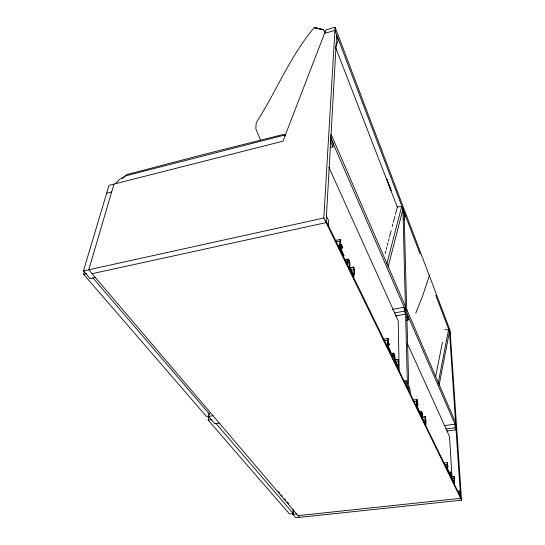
<?xml version="1.0" encoding="UTF-8"?>
<svg xmlns="http://www.w3.org/2000/svg" width="545" height="545" viewBox="0 0 545 545"><rect width="100%" height="100%" fill="white"/><g stroke="black" fill="none" stroke-linecap="round" stroke-linejoin="round"><path stroke-width="0.82" d="M348.718 267.997L353.712 267.002L354.27 270.306A8.345 2.023 78.9 0 1 354.168 274.264L353.998 276.472L350.265 267.99L348.711 268.303M345.612 259.645L348.384 259.079L349.706 261.825L349.849 264.216A4.081 1.001 78.8 0 1 349.781 266.689L349.515 268.256L349.522 266.164A4.462 1.097 78.8 0 0 349.597 263.691L349.434 261.913L346.933 262.418M449.768 475.247L451.458 475.049A3.236 0.538 81.6 0 1 451.587 477.182L451.716 478.939L451.716 477.44A2.957 0.49 81.6 0 0 451.587 475.315L451.294 473.782L449.598 473.871L447.67 469.906L447.493 467.671A6.158 1.029 81.5 0 1 447.288 464.211L447.343 462.555L443.971 462.964M346.961 259.515L347.274 263.324L347.131 259.25L344.597 259.992M349.692 262.438L348.384 259.079M341.129 250.148L341.231 247.668L341.442 248.111L342.655 247.859L342.682 247.239L341.306 244.385L339.637 244.732M394.682 359.925L398.034 359.387L398.306 361.812A6.581 1.383 80.4 0 1 398.375 365.593L398.32 367.017L395.704 361.635L394.171 361.88M341.007 250.039L340.911 248.411A4.544 1.131 78.5 0 1 341.013 245.924L341.306 244.385M341.442 248.111L341.463 247.491M341.545 245.55L341.279 246.476A8.482 2.105 78.6 0 0 341.184 248.963M340.577 239.35L340.884 240.27L340.468 241.633A7.746 1.928 78.5 0 0 340.312 245.632L340.359 247.573L343.977 255.843L340.005 247.662L339.985 244.964A8.577 2.132 78.5 0 1 340.148 240.958L340.577 239.35L335.584 240.4M341.545 251.129L341.552 247.743M328.39 225.548L328.649 220.718L326.441 216.147M332.879 146.973L333.097 142.906L331.101 138.294L330.87 142.361L332.879 146.973L330.406 147.579M336.667 34.962L326.074 222.612L92.105 273.692M293.169 509.309L292.815 514.357L295.731 517.75L461.56 500.194L323.819 217.993L335.1 27.25L325.876 29.948L282.984 141.169L109.027 185.334L83.44 270.947L90.116 278.713L95.409 277.569M293.36 512.736L293.476 511.06M417.068 399.512L417.129 401.611A6.152 1.185 81 0 0 417.259 405.282L417.381 406.986L419.664 412.32L417.204 407.265L417.054 404.867A6.806 1.308 81 0 1 416.932 401.195L417.068 399.512L412.851 400.119M392.863 355.694L394.539 355.422L394.709 357.03A3.897 0.831 80.4 0 1 394.744 359.387L394.812 361.362L394.934 359.789A3.556 0.756 80.4 0 0 394.9 357.431L394.723 355.231L393.715 353.153L390.329 353.705M388.094 338.431L388.108 340.618A6.724 1.451 80.2 0 0 388.135 344.447L388.238 346.245L390.99 352.615L387.999 346.47L387.897 343.943A7.439 1.601 80.2 0 1 387.863 340.114L388.094 338.431L383.081 339.283M219.335 423.138L214.914 423.792L208.565 416.414L209.069 413.056M293.299 513.574L289.497 513.99L208.149 420.106L208.776 415.944M439.079 385.301L449.421 331.912L448.59 329.739L444.918 329.711M438.173 383.224L448.59 329.739M435.68 376.411L442.445 342.219M404.097 219.86L405.139 215.738L403.988 212.72M388.047 267.084L402.83 209.675L401.658 206.603L397.407 206.862L395.466 214.233M386.759 264.1L401.658 206.603M385.117 253.575L385.765 251.116M386.194 249.474L386.841 247.014M387.277 245.379L387.924 242.92M388.353 241.278L389.001 238.819M389.43 237.184L391.153 230.624M392.23 226.529L392.877 224.07M393.313 222.428L395.036 215.875M449.802 472.113L450.088 475.431L449.823 472.12L450.722 472.031L451.423 474.041M113.953 184.087L88.774 269.775L299.539 517.348M208.708 416.182L206.487 416.516L83.61 274.298L84.339 271.86M429.514 275.157L422.511 296.208L415.774 313.103M335.57 47.381L338.241 40.221L336.51 35.663M116.044 183.12L119.519 179.516L125.609 175.831L283.318 135.439L285.614 135.903M122.482 178.474L126.658 174.638L202.57 154.746L283.209 134.479L285.635 134.765M324.575 33.374L334.916 30.363L420.004 253.881M106.67 193.223L111.63 191.983M83.44 270.947L323.819 217.993M83.61 274.298L86.621 273.638M335.993 241.83L340.148 240.958M337.491 245.482L339.985 244.964M339.61 245.345L341.279 244.998L342.655 247.859M339.61 245.475L341.272 245.127M338.37 247.246L340.032 246.905M338.336 248.002L340.005 247.662M347.172 259.938L348.364 259.699M346.927 262.54L349.434 262.036M347.104 264.189L349.597 263.691M347.853 266.491L349.522 266.164M351.518 267.874L354.018 267.377M348.684 269.053L350.244 268.746M351.47 270.177L353.971 269.68L353.712 267.002M392.495 309.397L404.22 307.285L404.315 311.175L405.603 314.131L395.554 315.916M394.273 312.973L404.315 311.175M406.475 320.256L408.151 319.963L408.042 316.086M383.673 340.823L387.863 340.114M386.221 344.222L387.897 343.943M388.333 344.965L389.403 344.781L388.36 342.035L388.217 343.602A3.951 0.852 80.2 0 0 388.238 345.98L388.415 348.221M386.316 346.027L387.999 345.748M386.323 346.749L387.999 346.47M390.179 353.971L392.632 353.296L392.856 357.057L392.509 353.589M392.666 353.909L393.722 353.739L394.73 355.817L393.054 356.089M392.863 355.81L394.539 355.538M393.054 356.212L394.73 355.94M392.196 357.438L394.709 357.03M393.061 359.659L394.744 359.387M395.745 360.027L398.259 359.625L398.531 362.289A7.283 1.533 80.4 0 1 398.599 366.063L398.558 368.202L395.704 361.635M395.786 362.221L398.306 361.812M396.692 365.858L398.375 365.593M403.498 381.098L406.011 380.71L407.381 383.544M208.565 416.414L213.041 415.74M208.149 420.106L211.835 419.561M413.566 401.685L416.932 401.195M417.02 405.105A3.611 0.702 81 0 1 417.034 403.899L417.109 402.36L417.981 404.697L416.864 404.567M415.379 405.112L417.054 404.867M420.549 411.659C422.634 420.406 418.076 410.794 421.523 411.523L422.355 413.239L422.552 415.304A3.263 0.62 81.1 0 1 422.641 417.559L422.579 419.112L422.477 417.232A3.57 0.681 81.1 0 0 422.395 414.977L422.218 413.471L420.536 413.709M420.57 412.218L421.551 412.081L422.375 413.798M420.542 413.819L422.225 413.587M420.713 415.208L422.395 414.977M421.912 417.279L425.277 416.816L425.734 419.473A6.683 1.254 81.1 0 1 425.883 423.084L425.904 425.155L423.533 419.643L425.693 424.085L425.693 422.695A6.036 1.138 81.1 0 0 425.55 419.078L425.277 416.816M423.772 417.211L425.454 416.98M423.022 419.425L425.55 419.078M444.863 425.536L454.939 424.187L455.177 427.77L456.063 429.801L446.825 431.013M445.912 429.004L455.177 427.77M444.754 464.517L447.288 464.211M446.982 466.234L447.867 466.125L447.901 466.656L447.009 466.765M445.803 467.869L447.493 467.671M449.87 472.665L450.749 472.563L451.417 473.939M451.369 476.712L453.91 476.419L454.326 478.81A6.063 0.988 81.6 0 1 454.537 482.216L454.612 484.185L452.697 479.675L454.421 483.231L454.387 481.903A5.477 0.892 81.6 0 0 454.176 478.496L453.91 476.419M451.512 476.814L454.046 476.521M451.648 478.789L454.176 478.496M457.684 491.263L459.374 491.079L460.293 492.973M292.815 514.357L296.644 513.949M298.095 515.652L460.648 498.328L449.462 331.258M215.888 423.322L292.747 512.934M92.745 277.664L209.818 414.554M278.413 491.59L279.51 492.878M281.152 494.819L282.249 496.107M284.449 498.689L285.546 499.983M287.188 501.918L288.836 503.859M325.535 32.659L323.294 29.743L314.267 27.557C290.029 56.012 276.478 91.478 256.239 122.577L255.823 128.715L260.524 140.174M388.299 347.805L388.428 344.74M326.169 220.984L460.559 496.986M408.736 386.344L410.078 389.123L410.201 393.565M350.265 267.99L353.719 275.102L353.869 273.644A7.541 1.833 78.9 0 0 353.971 269.68M388.367 342.628L389.403 344.781M447.867 466.125L447.186 464.708L447.179 466.207A3.27 0.552 81.5 0 0 447.173 466.493M417.123 402.925L417.981 404.697M447.22 465.246L447.901 466.656M407.517 343.861L449.53 436.511L452.003 477.141M328.887 167.261L398.231 320.794L399.158 371.227M406.883 317.061L408.151 319.963M405.5 310.241L330.89 138.273L331.115 134.247L405.405 306.385M406.747 313.109L455.824 426.217M406.645 309.253L455.586 422.654M389.185 185.191L389.784 186.737M386.793 179.271L390.983 190.096M335.55 47.401L397.434 207.345M435.755 295.24L450.286 333.424M335.1 27.25L450.081 330.434L461.56 500.194M447.343 462.555L447.452 464.544A5.566 0.933 81.5 0 0 447.649 467.998L447.792 469.586L449.625 473.925M417.402 407.776L417.279 406.522A6.758 1.301 81 0 1 417.204 404.247L417.293 403.266M388.558 347.724L388.442 346.395A7.378 1.587 80.3 0 1 388.421 344.018L388.565 343.043M459.374 491.079L459.639 495.098M450.722 472.031L450.749 472.563M447.35 465.519L447.309 466.479A6.118 1.022 81.5 0 0 447.431 468.625M447.159 467.726L447.241 469.218M421.523 411.523L421.551 412.081M404.07 212.025L408.852 390.799M402.912 208.98L407.496 388.006M406.011 380.71L406.12 385.186M393.715 353.153L393.722 353.739M390.976 189.837L390.983 190.362L386.793 179.005M349.161 267.145A10.185 2.527 78.7 0 1 349.168 268.522M447.302 468.353A3.27 0.552 81.5 0 1 447.173 466.649M318.886 28.626L314.267 27.557L323.294 29.743L318.886 28.626"/></g></svg>
